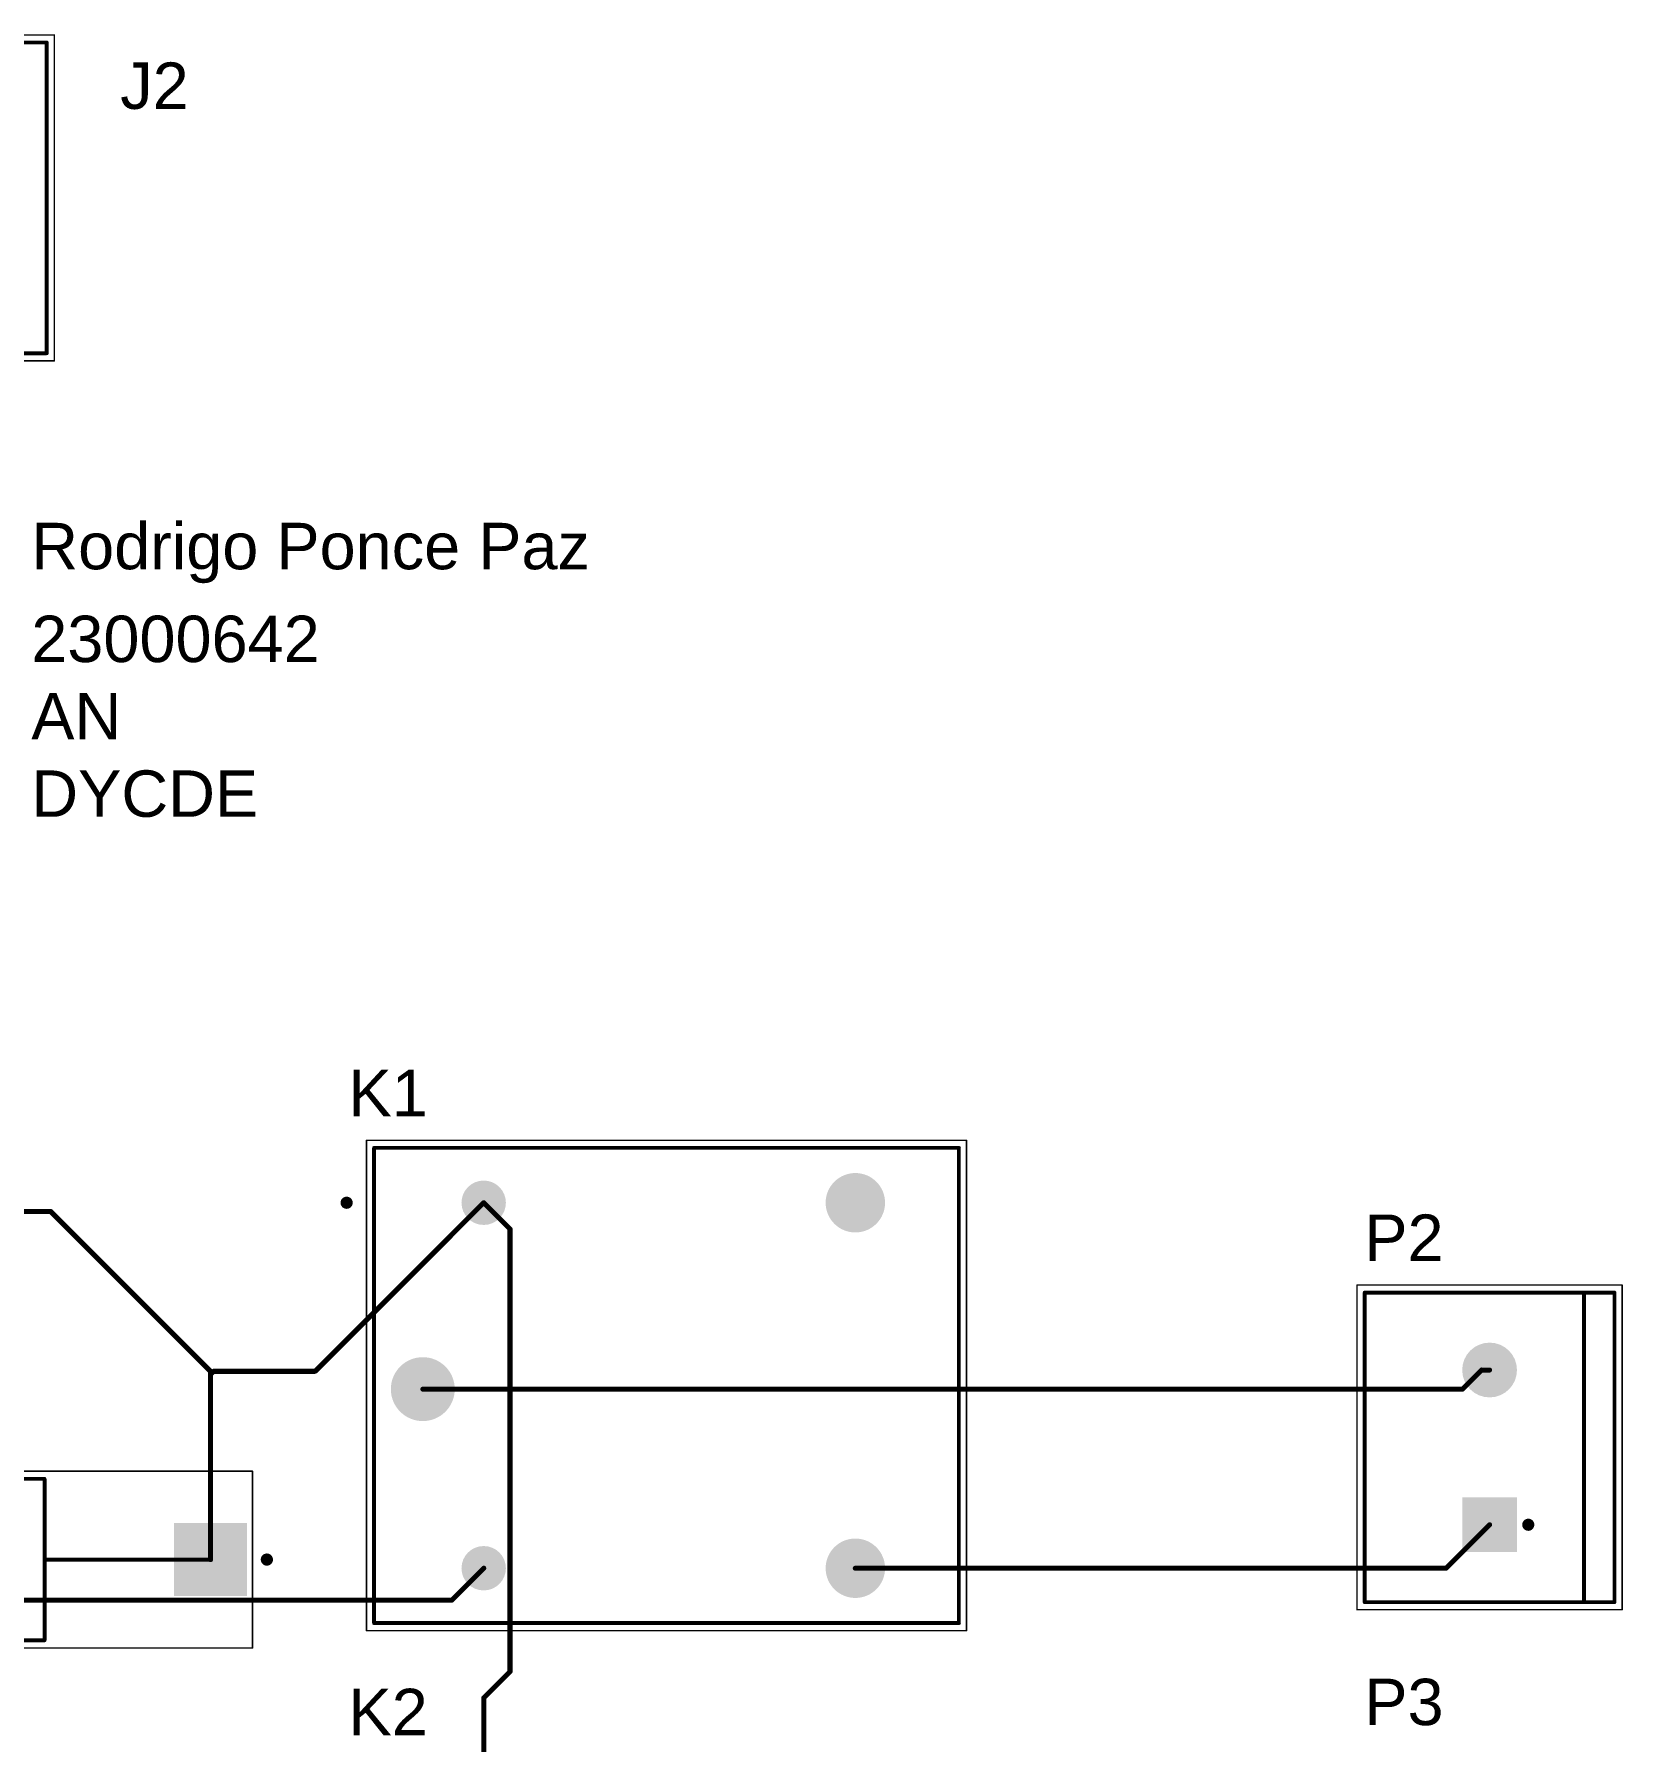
# Model space of a CAD drawing. Header units: inches. Extents: x -0.1 to 5.62, y -0.6 to 4.67.
# Drawn here: x 3.564 to 5.617, y 2.464 to 4.672 of the extents above; entities that cross this region are included whole.
import ezdxf

# ---------------------------------------------------------------- set-up
doc = ezdxf.new("R2010")
doc.units = ezdxf.units.IN
doc.header["$MEASUREMENT"] = 0
for name, color, linetype in [('Bottom Layer', 5, 'Continuous'), ('Bottom Solder', 6, 'Continuous'), ('Mechanical 13', 56, 'Continuous'), ('Mechanical 15', 56, 'Continuous'), ('Multi-Layer', 9, 'Continuous'), ('Pad Holes', 156, 'Continuous'), ('Top Layer', 1, 'Continuous'), ('Top Overlay', 2, 'Continuous'), ('Top Solder', 216, 'Continuous')]:
    doc.layers.add(name, color=color, linetype=linetype)
doc.styles.add('Arial', font='', dxfattribs={"height": 0.2})
doc.styles.get('Arial').set_extended_font_data('Arial')

# ---------------------------------------------------------------- blocks, each defined once
blk = doc.blocks.new('B______________3_8')
at = {"layer": 'Bottom Layer'}
blk.add_hatch(color=5, dxfattribs=at).paths.add_polyline_path([(-0.0472, 0.0472), (0.0472, 0.0472), (0.0472, -0.0472), (-0.0472, -0.0472)])
h = blk.add_hatch(color=5, dxfattribs=at)
edge = h.paths.add_edge_path()
edge.add_arc((0.2, 0), 0.0472, 0, 360)
h = blk.add_hatch(color=5, dxfattribs=at)
edge = h.paths.add_edge_path()
edge.add_arc((0.4, 0), 0.0472, 0, 360)
at = {"layer": 'Bottom Solder'}
blk.add_hatch(color=6, dxfattribs=at).paths.add_polyline_path([(-0.0502, 0.0502), (0.0502, 0.0502), (0.0502, -0.0502), (-0.0502, -0.0502)])
h = blk.add_hatch(color=6, dxfattribs=at)
edge = h.paths.add_edge_path()
edge.add_arc((0.2, 0), 0.0502, 0, 360)
h = blk.add_hatch(color=6, dxfattribs=at)
edge = h.paths.add_edge_path()
edge.add_arc((0.4, 0), 0.0502, 0, 360)
at = {"layer": 'Multi-Layer'}
h = blk.add_hatch(color=9, dxfattribs=at)
edge = h.paths.add_edge_path()
edge.add_arc((0.2, 0), 0.0472, 0, 360)
h = blk.add_hatch(color=9, dxfattribs=at)
edge = h.paths.add_edge_path()
edge.add_arc((0.4, 0), 0.0472, 0, 360)
at = {"layer": 'Pad Holes'}
h = blk.add_hatch(color=7, dxfattribs=at)
edge = h.paths.add_edge_path()
edge.add_arc((0, 0), 0.0315, 0, 360)
h = blk.add_hatch(color=7, dxfattribs=at)
edge = h.paths.add_edge_path()
edge.add_arc((0.2, 0), 0.0315, 0, 360)
h = blk.add_hatch(color=7, dxfattribs=at)
edge = h.paths.add_edge_path()
edge.add_arc((0.4, 0), 0.0315, 0, 360)
at = {"layer": 'Top Layer'}
blk.add_hatch(color=1, dxfattribs=at).paths.add_polyline_path([(-0.0472, 0.0472), (0.0472, 0.0472), (0.0472, -0.0472), (-0.0472, -0.0472)])
h = blk.add_hatch(color=1, dxfattribs=at)
edge = h.paths.add_edge_path()
edge.add_arc((0.2, 0), 0.0472, 0, 360)
h = blk.add_hatch(color=1, dxfattribs=at)
edge = h.paths.add_edge_path()
edge.add_arc((0.4, 0), 0.0472, 0, 360)
at = {"layer": 'Top Solder'}
blk.add_hatch(color=216, dxfattribs=at).paths.add_polyline_path([(-0.0502, 0.0502), (0.0502, 0.0502), (0.0502, -0.0502), (-0.0502, -0.0502)])
h = blk.add_hatch(color=216, dxfattribs=at)
edge = h.paths.add_edge_path()
edge.add_arc((0.2, 0), 0.0502, 0, 360)
h = blk.add_hatch(color=216, dxfattribs=at)
edge = h.paths.add_edge_path()
edge.add_arc((0.4, 0), 0.0502, 0, 360)
at = {"layer": 'Mechanical 13'}
for points, const_width in [([(0.0039, 0.2402, 1), (-0.0039, 0.2402, 1)], 0.00787), ([(-0.0059, 0.2402, 1), (-0.002, 0.2402, 1)], 0.00394), ([(0.002, 0.2402, 1), (0.0059, 0.2402, 1)], 0.00394), ([(-0.1013, 0.2008, 1), (-0.0988, 0.2008, 1)], 0.0025), ([(-0.1013, 0.2008, 1), (-0.0988, 0.2008, 1)], 0.0025), ([(0.4988, 0.2008, 1), (0.5012, 0.2008, 1)], 0.0025), ([(0.4988, 0.2008, 1), (0.5012, 0.2008, 1)], 0.0025), ([(-0.1013, -0.2008, 1), (-0.0988, -0.2008, 1)], 0.0025), ([(-0.1013, -0.2008, 1), (-0.0988, -0.2008, 1)], 0.0025), ([(0.4988, -0.2008, 1), (0.5012, -0.2008, 1)], 0.0025), ([(0.4988, -0.2008, 1), (0.5012, -0.2008, 1)], 0.0025)]:
    blk.add_lwpolyline(points, format="xyb", close=True, dxfattribs=dict(at, const_width=const_width))
at = {"layer": 'Mechanical 13', "const_width": 0.005}
for points in [[(-0.1, 0.2008), (-0.1, -0.2008)], [(0.5, 0.2008), (-0.1, 0.2008)], [(0.5, 0.2008), (0.5, -0.2008)], [(0.5, -0.2008), (-0.1, -0.2008)]]:
    blk.add_lwpolyline(points, dxfattribs=at)
at = {"layer": 'Mechanical 15', "const_width": 0.00197}
for points in [[(0.5098, 0.2106), (-0.1098, 0.2106)], [(-0.1098, 0.2106), (-0.1098, -0.2106)], [(0.5098, 0.2106), (0.5098, -0.2106)], [(0.5098, -0.2106), (-0.1098, -0.2106)]]:
    blk.add_lwpolyline(points, dxfattribs=at)
at = {"layer": 'Mechanical 15', "const_width": 0.000984}
for points in [[(-0.1103, 0.2106, 1), (-0.1094, 0.2106, 1)], [(-0.1103, 0.2106, 1), (-0.1094, 0.2106, 1)], [(0.5094, 0.2106, 1), (0.5103, 0.2106, 1)], [(0.5094, 0.2106, 1), (0.5103, 0.2106, 1)], [(-0.1103, -0.2106, 1), (-0.1094, -0.2106, 1)], [(-0.1103, -0.2106, 1), (-0.1094, -0.2106, 1)], [(0.5094, -0.2106, 1), (0.5103, -0.2106, 1)], [(0.5094, -0.2106, 1), (0.5103, -0.2106, 1)]]:
    blk.add_lwpolyline(points, format="xyb", close=True, dxfattribs=at)
at = {"layer": 'Top Overlay'}
for points, const_width in [([(0.0039, 0.2402, 1), (-0.0039, 0.2402, 1)], 0.00787), ([(-0.0059, 0.2402, 1), (-0.002, 0.2402, 1)], 0.00394), ([(0.002, 0.2402, 1), (0.0059, 0.2402, 1)], 0.00394), ([(-0.1013, 0.2008, 1), (-0.0988, 0.2008, 1)], 0.0025), ([(-0.1013, 0.2008, 1), (-0.0988, 0.2008, 1)], 0.0025), ([(0.4988, 0.2008, 1), (0.5012, 0.2008, 1)], 0.0025), ([(0.4988, 0.2008, 1), (0.5012, 0.2008, 1)], 0.0025), ([(-0.1013, -0.2008, 1), (-0.0988, -0.2008, 1)], 0.0025), ([(-0.1013, -0.2008, 1), (-0.0988, -0.2008, 1)], 0.0025), ([(0.4988, -0.2008, 1), (0.5012, -0.2008, 1)], 0.0025), ([(0.4988, -0.2008, 1), (0.5012, -0.2008, 1)], 0.0025)]:
    blk.add_lwpolyline(points, format="xyb", close=True, dxfattribs=dict(at, const_width=const_width))
at = {"layer": 'Top Overlay', "const_width": 0.005}
for points in [[(-0.1, 0.2008), (-0.1, -0.2008)], [(0.5, 0.2008), (-0.1, 0.2008)], [(0.5, 0.2008), (0.5, -0.2008)], [(0.5, -0.2008), (-0.1, -0.2008)]]:
    blk.add_lwpolyline(points, dxfattribs=at)
blk = doc.blocks.new('TE_282837_2_30')
at = {"layer": 'Bottom Layer'}
blk.add_hatch(color=5, dxfattribs=at).paths.add_polyline_path([(-0.1325, 0.0325), (-0.0675, 0.0325), (-0.0675, -0.0325), (-0.1325, -0.0325)])
h = blk.add_hatch(color=5, dxfattribs=at)
edge = h.paths.add_edge_path()
edge.add_arc((0.1, 0), 0.0325, 0, 360)
at = {"layer": 'Bottom Solder'}
blk.add_hatch(color=6, dxfattribs=at).paths.add_polyline_path([(-0.1354, 0.0354), (-0.0646, 0.0354), (-0.0646, -0.0354), (-0.1354, -0.0354)])
h = blk.add_hatch(color=6, dxfattribs=at)
edge = h.paths.add_edge_path()
edge.add_arc((0.1, 0), 0.0354, 0, 360)
at = {"layer": 'Multi-Layer'}
h = blk.add_hatch(color=9, dxfattribs=at)
edge = h.paths.add_edge_path()
edge.add_arc((0.1, 0), 0.0325, 0, 360)
at = {"layer": 'Pad Holes'}
h = blk.add_hatch(color=7, dxfattribs=at)
edge = h.paths.add_edge_path()
edge.add_arc((-0.1, 0), 0.0217, 0, 360)
h = blk.add_hatch(color=7, dxfattribs=at)
edge = h.paths.add_edge_path()
edge.add_arc((0.1, 0), 0.0217, 0, 360)
at = {"layer": 'Top Layer'}
blk.add_hatch(color=1, dxfattribs=at).paths.add_polyline_path([(-0.1325, 0.0325), (-0.0675, 0.0325), (-0.0675, -0.0325), (-0.1325, -0.0325)])
h = blk.add_hatch(color=1, dxfattribs=at)
edge = h.paths.add_edge_path()
edge.add_arc((0.1, 0), 0.0325, 0, 360)
at = {"layer": 'Top Solder'}
blk.add_hatch(color=216, dxfattribs=at).paths.add_polyline_path([(-0.1354, 0.0354), (-0.0646, 0.0354), (-0.0646, -0.0354), (-0.1354, -0.0354)])
h = blk.add_hatch(color=216, dxfattribs=at)
edge = h.paths.add_edge_path()
edge.add_arc((0.1, 0), 0.0354, 0, 360)
at = {"layer": 'Mechanical 13', "const_width": 0.005}
for points in [[(-0.2, 0.1614), (0.2, 0.1614)], [(-0.2, 0.1614), (-0.2, -0.1614)], [(0.2, 0.1614), (0.2, -0.1614)], [(-0.2, -0.1614), (0.2, -0.1614)]]:
    blk.add_lwpolyline(points, dxfattribs=at)
at = {"layer": 'Mechanical 13'}
for points, const_width in [([(-0.2013, 0.1614, 1), (-0.1988, 0.1614, 1)], 0.0025), ([(-0.2013, 0.1614, 1), (-0.1988, 0.1614, 1)], 0.0025), ([(0.1988, 0.1614, 1), (0.2013, 0.1614, 1)], 0.0025), ([(0.1988, 0.1614, 1), (0.2013, 0.1614, 1)], 0.0025), ([(-0.0961, -0.05, 1), (-0.1039, -0.05, 1)], 0.00787), ([(-0.1059, -0.05, 1), (-0.102, -0.05, 1)], 0.00394), ([(-0.098, -0.05, 1), (-0.0941, -0.05, 1)], 0.00394), ([(-0.2013, -0.1614, 1), (-0.1988, -0.1614, 1)], 0.0025), ([(-0.2013, -0.1614, 1), (-0.1988, -0.1614, 1)], 0.0025), ([(0.1988, -0.1614, 1), (0.2013, -0.1614, 1)], 0.0025), ([(0.1988, -0.1614, 1), (0.2013, -0.1614, 1)], 0.0025)]:
    blk.add_lwpolyline(points, format="xyb", close=True, dxfattribs=dict(at, const_width=const_width))
at = {"layer": 'Mechanical 15', "const_width": 0.00197}
for points in [[(-0.2098, 0.1713), (0.2098, 0.1713)], [(-0.2098, 0.1713), (-0.2098, -0.1713)], [(0.2098, 0.1713), (0.2098, -0.1713)], [(-0.2098, -0.1713), (0.2098, -0.1713)]]:
    blk.add_lwpolyline(points, dxfattribs=at)
at = {"layer": 'Mechanical 15', "const_width": 0.000984}
for points in [[(-0.2103, 0.1713, 1), (-0.2094, 0.1713, 1)], [(-0.2103, 0.1713, 1), (-0.2094, 0.1713, 1)], [(0.2094, 0.1713, 1), (0.2103, 0.1713, 1)], [(0.2094, 0.1713, 1), (0.2103, 0.1713, 1)], [(-0.2103, -0.1713, 1), (-0.2094, -0.1713, 1)], [(-0.2103, -0.1713, 1), (-0.2094, -0.1713, 1)], [(0.2094, -0.1713, 1), (0.2103, -0.1713, 1)], [(0.2094, -0.1713, 1), (0.2103, -0.1713, 1)]]:
    blk.add_lwpolyline(points, format="xyb", close=True, dxfattribs=at)
at = {"layer": 'Top Overlay', "const_width": 0.005}
for points in [[(-0.2, 0.1614), (0.2, 0.1614)], [(-0.2, 0.1614), (-0.2, -0.122)], [(0.2, 0.1614), (0.2, -0.122)], [(-0.2, -0.122), (-0.2, -0.1614)], [(-0.2, -0.122), (0.2, -0.122)], [(0.2, -0.122), (0.2, -0.1614)], [(-0.2, -0.1614), (0.2, -0.1614)]]:
    blk.add_lwpolyline(points, dxfattribs=at)
at = {"layer": 'Top Overlay', "const_width": 0.0025}
for points in [[(-0.2013, 0.1614, 1), (-0.1988, 0.1614, 1)], [(-0.2013, 0.1614, 1), (-0.1988, 0.1614, 1)], [(0.1988, 0.1614, 1), (0.2013, 0.1614, 1)], [(0.1988, 0.1614, 1), (0.2013, 0.1614, 1)], [(-0.2013, -0.122, 1), (-0.1988, -0.122, 1)], [(-0.2013, -0.122, 1), (-0.1988, -0.122, 1)], [(-0.2013, -0.122, 1), (-0.1988, -0.122, 1)], [(0.1988, -0.122, 1), (0.2013, -0.122, 1)], [(0.1988, -0.122, 1), (0.2013, -0.122, 1)], [(0.1988, -0.122, 1), (0.2013, -0.122, 1)], [(-0.2013, -0.1614, 1), (-0.1988, -0.1614, 1)], [(-0.2013, -0.1614, 1), (-0.1988, -0.1614, 1)], [(0.1988, -0.1614, 1), (0.2013, -0.1614, 1)], [(0.1988, -0.1614, 1), (0.2013, -0.1614, 1)]]:
    blk.add_lwpolyline(points, format="xyb", close=True, dxfattribs=at)
blk = doc.blocks.new('RELAY_SRD_12VDC_SL_C_35')
at = {"layer": 'Bottom Layer'}
h = blk.add_hatch(color=5, dxfattribs=at)
edge = h.paths.add_edge_path()
edge.add_arc((0.2402, 0.2362), 0.0354, 0, 360)
h = blk.add_hatch(color=5, dxfattribs=at)
edge = h.paths.add_edge_path()
edge.add_arc((-0.2402, 0.2362), 0.0257, 0, 360)
h = blk.add_hatch(color=5, dxfattribs=at)
edge = h.paths.add_edge_path()
edge.add_arc((-0.3189, -0.0047), 0.0384, 0, 360)
h = blk.add_hatch(color=5, dxfattribs=at)
edge = h.paths.add_edge_path()
edge.add_arc((-0.2402, -0.2362), 0.0257, 0, 360)
h = blk.add_hatch(color=5, dxfattribs=at)
edge = h.paths.add_edge_path()
edge.add_arc((0.2402, -0.2362), 0.0354, 0, 360)
at = {"layer": 'Bottom Solder'}
h = blk.add_hatch(color=6, dxfattribs=at)
edge = h.paths.add_edge_path()
edge.add_arc((-0.2402, 0.2362), 0.0287, 0, 360)
h = blk.add_hatch(color=6, dxfattribs=at)
edge = h.paths.add_edge_path()
edge.add_arc((0.2402, 0.2362), 0.0384, 0, 360)
h = blk.add_hatch(color=6, dxfattribs=at)
edge = h.paths.add_edge_path()
edge.add_arc((-0.3189, -0.0047), 0.0413, 0, 360)
h = blk.add_hatch(color=6, dxfattribs=at)
edge = h.paths.add_edge_path()
edge.add_arc((0.2402, -0.2362), 0.0384, 0, 360)
h = blk.add_hatch(color=6, dxfattribs=at)
edge = h.paths.add_edge_path()
edge.add_arc((-0.2402, -0.2362), 0.0287, 0, 360)
at = {"layer": 'Multi-Layer'}
h = blk.add_hatch(color=9, dxfattribs=at)
edge = h.paths.add_edge_path()
edge.add_arc((0.2402, 0.2362), 0.0354, 0, 360)
h = blk.add_hatch(color=9, dxfattribs=at)
edge = h.paths.add_edge_path()
edge.add_arc((-0.2402, 0.2362), 0.0257, 0, 360)
h = blk.add_hatch(color=9, dxfattribs=at)
edge = h.paths.add_edge_path()
edge.add_arc((-0.3189, -0.0047), 0.0384, 0, 360)
h = blk.add_hatch(color=9, dxfattribs=at)
edge = h.paths.add_edge_path()
edge.add_arc((-0.2402, -0.2362), 0.0257, 0, 360)
h = blk.add_hatch(color=9, dxfattribs=at)
edge = h.paths.add_edge_path()
edge.add_arc((0.2402, -0.2362), 0.0354, 0, 360)
at = {"layer": 'Pad Holes'}
h = blk.add_hatch(color=7, dxfattribs=at)
edge = h.paths.add_edge_path()
edge.add_arc((-0.2402, 0.2362), 0.0157, 0, 360)
h = blk.add_hatch(color=7, dxfattribs=at)
edge = h.paths.add_edge_path()
edge.add_arc((0.2402, 0.2362), 0.0236, 0, 360)
h = blk.add_hatch(color=7, dxfattribs=at)
edge = h.paths.add_edge_path()
edge.add_arc((-0.3189, -0.0047), 0.0256, 0, 360)
h = blk.add_hatch(color=7, dxfattribs=at)
edge = h.paths.add_edge_path()
edge.add_arc((-0.2402, -0.2362), 0.0157, 0, 360)
h = blk.add_hatch(color=7, dxfattribs=at)
edge = h.paths.add_edge_path()
edge.add_arc((0.2402, -0.2362), 0.0236, 0, 360)
at = {"layer": 'Top Layer'}
h = blk.add_hatch(color=1, dxfattribs=at)
edge = h.paths.add_edge_path()
edge.add_arc((0.2402, 0.2362), 0.0354, 0, 360)
h = blk.add_hatch(color=1, dxfattribs=at)
edge = h.paths.add_edge_path()
edge.add_arc((-0.2402, 0.2362), 0.0257, 0, 360)
h = blk.add_hatch(color=1, dxfattribs=at)
edge = h.paths.add_edge_path()
edge.add_arc((-0.3189, -0.0047), 0.0384, 0, 360)
h = blk.add_hatch(color=1, dxfattribs=at)
edge = h.paths.add_edge_path()
edge.add_arc((-0.2402, -0.2362), 0.0257, 0, 360)
h = blk.add_hatch(color=1, dxfattribs=at)
edge = h.paths.add_edge_path()
edge.add_arc((0.2402, -0.2362), 0.0354, 0, 360)
at = {"layer": 'Top Solder'}
h = blk.add_hatch(color=216, dxfattribs=at)
edge = h.paths.add_edge_path()
edge.add_arc((-0.2402, 0.2362), 0.0287, 0, 360)
h = blk.add_hatch(color=216, dxfattribs=at)
edge = h.paths.add_edge_path()
edge.add_arc((0.2402, 0.2362), 0.0384, 0, 360)
h = blk.add_hatch(color=216, dxfattribs=at)
edge = h.paths.add_edge_path()
edge.add_arc((-0.3189, -0.0047), 0.0413, 0, 360)
h = blk.add_hatch(color=216, dxfattribs=at)
edge = h.paths.add_edge_path()
edge.add_arc((0.2402, -0.2362), 0.0384, 0, 360)
h = blk.add_hatch(color=216, dxfattribs=at)
edge = h.paths.add_edge_path()
edge.add_arc((-0.2402, -0.2362), 0.0287, 0, 360)
at = {"layer": 'Mechanical 13', "const_width": 0.005}
for points in [[(-0.3819, -0.3071), (-0.3819, 0.3071)], [(-0.3819, 0.3071), (0.374, 0.3071)], [(0.374, -0.3071), (0.374, 0.3071)], [(-0.3819, -0.3071), (0.374, -0.3071)]]:
    blk.add_lwpolyline(points, dxfattribs=at)
at = {"layer": 'Mechanical 13'}
for points, const_width in [([(-0.3831, 0.3071, 1), (-0.3806, 0.3071, 1)], 0.0025), ([(-0.3831, 0.3071, 1), (-0.3806, 0.3071, 1)], 0.0025), ([(0.3728, 0.3071, 1), (0.3753, 0.3071, 1)], 0.0025), ([(0.3728, 0.3071, 1), (0.3753, 0.3071, 1)], 0.0025), ([(-0.4134, 0.2362, 1), (-0.4213, 0.2362, 1)], 0.00787), ([(-0.4232, 0.2362, 1), (-0.4193, 0.2362, 1)], 0.00394), ([(-0.4154, 0.2362, 1), (-0.4114, 0.2362, 1)], 0.00394), ([(-0.3831, -0.3071, 1), (-0.3806, -0.3071, 1)], 0.0025), ([(-0.3831, -0.3071, 1), (-0.3806, -0.3071, 1)], 0.0025), ([(0.3728, -0.3071, 1), (0.3753, -0.3071, 1)], 0.0025), ([(0.3728, -0.3071, 1), (0.3753, -0.3071, 1)], 0.0025)]:
    blk.add_lwpolyline(points, format="xyb", close=True, dxfattribs=dict(at, const_width=const_width))
at = {"layer": 'Mechanical 15', "const_width": 0.00197}
for points in [[(-0.3917, -0.3169), (-0.3917, 0.3169)], [(-0.3917, 0.3169), (0.3839, 0.3169)], [(0.3839, -0.3169), (0.3839, 0.3169)], [(-0.3917, -0.3169), (0.3839, -0.3169)]]:
    blk.add_lwpolyline(points, dxfattribs=at)
at = {"layer": 'Mechanical 15', "const_width": 0.000984}
for points in [[(-0.3922, 0.3169, 1), (-0.3912, 0.3169, 1)], [(-0.3922, 0.3169, 1), (-0.3912, 0.3169, 1)], [(0.3834, 0.3169, 1), (0.3844, 0.3169, 1)], [(0.3834, 0.3169, 1), (0.3844, 0.3169, 1)], [(-0.3922, -0.3169, 1), (-0.3912, -0.3169, 1)], [(-0.3922, -0.3169, 1), (-0.3912, -0.3169, 1)], [(0.3834, -0.3169, 1), (0.3844, -0.3169, 1)], [(0.3834, -0.3169, 1), (0.3844, -0.3169, 1)]]:
    blk.add_lwpolyline(points, format="xyb", close=True, dxfattribs=at)
at = {"layer": 'Top Overlay', "const_width": 0.005}
for points in [[(-0.3819, -0.3071), (-0.3819, 0.3071)], [(-0.3819, 0.3071), (0.374, 0.3071)], [(0.374, -0.3071), (0.374, 0.3071)], [(-0.3819, -0.3071), (0.374, -0.3071)]]:
    blk.add_lwpolyline(points, dxfattribs=at)
at = {"layer": 'Top Overlay'}
for points, const_width in [([(-0.3831, 0.3071, 1), (-0.3806, 0.3071, 1)], 0.0025), ([(-0.3831, 0.3071, 1), (-0.3806, 0.3071, 1)], 0.0025), ([(0.3728, 0.3071, 1), (0.3753, 0.3071, 1)], 0.0025), ([(0.3728, 0.3071, 1), (0.3753, 0.3071, 1)], 0.0025), ([(-0.4134, 0.2362, 1), (-0.4213, 0.2362, 1)], 0.00787), ([(-0.4232, 0.2362, 1), (-0.4193, 0.2362, 1)], 0.00394), ([(-0.4154, 0.2362, 1), (-0.4114, 0.2362, 1)], 0.00394), ([(-0.3831, -0.3071, 1), (-0.3806, -0.3071, 1)], 0.0025), ([(-0.3831, -0.3071, 1), (-0.3806, -0.3071, 1)], 0.0025), ([(0.3728, -0.3071, 1), (0.3753, -0.3071, 1)], 0.0025), ([(0.3728, -0.3071, 1), (0.3753, -0.3071, 1)], 0.0025)]:
    blk.add_lwpolyline(points, format="xyb", close=True, dxfattribs=dict(at, const_width=const_width))
blk = doc.blocks.new('DIOAD1990W125L900D530_41')
at = {"layer": 'Bottom Layer'}
blk.add_hatch(color=5, dxfattribs=at).paths.add_polyline_path([(-0.436, 0.0443), (-0.3474, 0.0443), (-0.3474, -0.0443), (-0.436, -0.0443)])
h = blk.add_hatch(color=5, dxfattribs=at)
edge = h.paths.add_edge_path()
edge.add_arc((0.3917, 0), 0.0443, 0, 360)
at = {"layer": 'Bottom Solder'}
blk.add_hatch(color=6, dxfattribs=at).paths.add_polyline_path([(-0.439, 0.0472), (-0.3445, 0.0472), (-0.3445, -0.0472), (-0.439, -0.0472)])
h = blk.add_hatch(color=6, dxfattribs=at)
edge = h.paths.add_edge_path()
edge.add_arc((0.3917, 0), 0.0472, 0, 360)
at = {"layer": 'Multi-Layer'}
h = blk.add_hatch(color=9, dxfattribs=at)
edge = h.paths.add_edge_path()
edge.add_arc((0.3917, 0), 0.0443, 0, 360)
at = {"layer": 'Pad Holes'}
h = blk.add_hatch(color=7, dxfattribs=at)
edge = h.paths.add_edge_path()
edge.add_arc((-0.3917, 0), 0.0295, 0, 360)
h = blk.add_hatch(color=7, dxfattribs=at)
edge = h.paths.add_edge_path()
edge.add_arc((0.3917, 0), 0.0295, 0, 360)
at = {"layer": 'Top Layer'}
blk.add_hatch(color=1, dxfattribs=at).paths.add_polyline_path([(-0.436, 0.0443), (-0.3474, 0.0443), (-0.3474, -0.0443), (-0.436, -0.0443)])
h = blk.add_hatch(color=1, dxfattribs=at)
edge = h.paths.add_edge_path()
edge.add_arc((0.3917, 0), 0.0443, 0, 360)
at = {"layer": 'Top Solder'}
blk.add_hatch(color=216, dxfattribs=at).paths.add_polyline_path([(-0.439, 0.0472), (-0.3445, 0.0472), (-0.3445, -0.0472), (-0.439, -0.0472)])
h = blk.add_hatch(color=216, dxfattribs=at)
edge = h.paths.add_edge_path()
edge.add_arc((0.3917, 0), 0.0472, 0, 360)
at = {"layer": 'Mechanical 13', "const_width": 0.005}
for points in [[(0.1772, 0.1043), (-0.1772, 0.1043)], [(-0.1772, 0.1043), (-0.1772, 0)], [(0.1772, 0.1043), (0.1772, 0)], [(-0.1772, 0), (-0.3917, 0)], [(-0.1772, 0), (-0.1772, -0.1043)], [(0.3917, 0), (0.1772, 0)], [(0.1772, 0), (0.1772, -0.1043)], [(0.1772, -0.1043), (-0.1772, -0.1043)]]:
    blk.add_lwpolyline(points, dxfattribs=at)
at = {"layer": 'Mechanical 13'}
for points, const_width in [([(-0.1784, 0.1043, 1), (-0.1759, 0.1043, 1)], 0.0025), ([(-0.1784, 0.1043, 1), (-0.1759, 0.1043, 1)], 0.0025), ([(0.1759, 0.1043, 1), (0.1784, 0.1043, 1)], 0.0025), ([(0.1759, 0.1043, 1), (0.1784, 0.1043, 1)], 0.0025), ([(-0.4606, 0, 1), (-0.4685, 0, 1)], 0.00787), ([(-0.4705, 0, 1), (-0.4665, 0, 1)], 0.00394), ([(-0.4626, 0, 1), (-0.4587, 0, 1)], 0.00394), ([(-0.393, 0, 1), (-0.3905, 0, 1)], 0.0025), ([(-0.1784, 0, 1), (-0.1759, 0, 1)], 0.0025), ([(-0.1784, 0, 1), (-0.1759, 0, 1)], 0.0025), ([(-0.1784, 0, 1), (-0.1759, 0, 1)], 0.0025), ([(0.1759, 0, 1), (0.1784, 0, 1)], 0.0025), ([(0.1759, 0, 1), (0.1784, 0, 1)], 0.0025), ([(0.1759, 0, 1), (0.1784, 0, 1)], 0.0025), ([(0.3905, 0, 1), (0.393, 0, 1)], 0.0025), ([(-0.1784, -0.1043, 1), (-0.1759, -0.1043, 1)], 0.0025), ([(-0.1784, -0.1043, 1), (-0.1759, -0.1043, 1)], 0.0025), ([(0.1759, -0.1043, 1), (0.1784, -0.1043, 1)], 0.0025), ([(0.1759, -0.1043, 1), (0.1784, -0.1043, 1)], 0.0025)]:
    blk.add_lwpolyline(points, format="xyb", close=True, dxfattribs=dict(at, const_width=const_width))
at = {"layer": 'Mechanical 15', "const_width": 0.00197}
for points in [[(0.4459, 0.1142), (-0.4459, 0.1142)], [(-0.4459, 0.1142), (-0.4459, -0.1142)], [(0.4459, 0.1142), (0.4459, -0.1142)], [(0.4459, -0.1142), (-0.4459, -0.1142)]]:
    blk.add_lwpolyline(points, dxfattribs=at)
at = {"layer": 'Mechanical 15', "const_width": 0.000984}
for points in [[(-0.4464, 0.1142, 1), (-0.4454, 0.1142, 1)], [(-0.4464, 0.1142, 1), (-0.4454, 0.1142, 1)], [(0.4454, 0.1142, 1), (0.4464, 0.1142, 1)], [(0.4454, 0.1142, 1), (0.4464, 0.1142, 1)], [(-0.4464, -0.1142, 1), (-0.4454, -0.1142, 1)], [(-0.4464, -0.1142, 1), (-0.4454, -0.1142, 1)], [(0.4454, -0.1142, 1), (0.4464, -0.1142, 1)], [(0.4454, -0.1142, 1), (0.4464, -0.1142, 1)]]:
    blk.add_lwpolyline(points, format="xyb", close=True, dxfattribs=at)
at = {"layer": 'Top Overlay', "const_width": 0.005}
for points in [[(0.1772, 0.1043), (-0.1772, 0.1043)], [(-0.1772, 0.1043), (-0.1772, 0)], [(0.1772, 0.1043), (0.1772, 0)], [(-0.1772, 0), (-0.3335, 0)], [(-0.1772, 0), (-0.1772, -0.1043)], [(0.3335, 0), (0.1772, 0)], [(0.1772, 0), (0.1772, -0.1043)], [(0.1772, -0.1043), (-0.1772, -0.1043)]]:
    blk.add_lwpolyline(points, dxfattribs=at)
at = {"layer": 'Top Overlay'}
for points, const_width in [([(-0.1784, 0.1043, 1), (-0.1759, 0.1043, 1)], 0.0025), ([(-0.1784, 0.1043, 1), (-0.1759, 0.1043, 1)], 0.0025), ([(0.1759, 0.1043, 1), (0.1784, 0.1043, 1)], 0.0025), ([(0.1759, 0.1043, 1), (0.1784, 0.1043, 1)], 0.0025), ([(-0.4606, 0, 1), (-0.4685, 0, 1)], 0.00787), ([(-0.4705, 0, 1), (-0.4665, 0, 1)], 0.00394), ([(-0.4626, 0, 1), (-0.4587, 0, 1)], 0.00394), ([(-0.3347, 0, 1), (-0.3322, 0, 1)], 0.0025), ([(-0.1784, 0, 1), (-0.1759, 0, 1)], 0.0025), ([(-0.1784, 0, 1), (-0.1759, 0, 1)], 0.0025), ([(-0.1784, 0, 1), (-0.1759, 0, 1)], 0.0025), ([(0.1759, 0, 1), (0.1784, 0, 1)], 0.0025), ([(0.1759, 0, 1), (0.1784, 0, 1)], 0.0025), ([(0.1759, 0, 1), (0.1784, 0, 1)], 0.0025), ([(0.3322, 0, 1), (0.3347, 0, 1)], 0.0025), ([(-0.1784, -0.1043, 1), (-0.1759, -0.1043, 1)], 0.0025), ([(-0.1784, -0.1043, 1), (-0.1759, -0.1043, 1)], 0.0025), ([(0.1759, -0.1043, 1), (0.1784, -0.1043, 1)], 0.0025), ([(0.1759, -0.1043, 1), (0.1784, -0.1043, 1)], 0.0025)]:
    blk.add_lwpolyline(points, format="xyb", close=True, dxfattribs=dict(at, const_width=const_width))

msp = doc.modelspace()

# ---------------------------------------------------------------- linework, layer by layer
at = {"layer": 'Bottom Layer', "const_width": 0.0065}
for points in [[(4.1448, 3.1612), (4.1788, 3.1272)], [(2.2678, 3.15), (3.585, 3.15)], [(3.585, 3.15), (3.7917, 2.9433)], [(4.1788, 2.5551), (4.1788, 3.1272)], [(3.7917, 2.7), (3.7917, 2.9433)], [(4.1448, 2.5211), (4.1788, 2.5551)], [(4.1448, 2.3612), (4.1448, 2.5211)]]:
    msp.add_lwpolyline(points, dxfattribs=at)
at = {"layer": 'Bottom Layer', "const_width": 0.00325}
for points in [[(4.1432, 3.1612, 1), (4.1465, 3.1612, 1)], [(3.5834, 3.15, 1), (3.5866, 3.15, 1)], [(3.5834, 3.15, 1), (3.5866, 3.15, 1)], [(4.1772, 3.1272, 1), (4.1805, 3.1272, 1)], [(4.1772, 3.1272, 1), (4.1805, 3.1272, 1)], [(3.7901, 2.9433, 1), (3.7934, 2.9433, 1)], [(3.7901, 2.9433, 1), (3.7934, 2.9433, 1)], [(3.7901, 2.7, 1), (3.7934, 2.7, 1)], [(4.1772, 2.5551, 1), (4.1805, 2.5551, 1)], [(4.1772, 2.5551, 1), (4.1805, 2.5551, 1)], [(4.1432, 2.5211, 1), (4.1465, 2.5211, 1)], [(4.1432, 2.5211, 1), (4.1465, 2.5211, 1)]]:
    msp.add_lwpolyline(points, format="xyb", close=True, dxfattribs=at)
at = {"layer": 'Top Layer', "const_width": 0.0065}
for points in [[(3.9269, 2.9433), (4.1448, 3.1612)], [(3.7917, 2.9395), (3.7955, 2.9433)], [(3.7917, 2.7), (3.7917, 2.9395)], [(3.7955, 2.9433), (3.9269, 2.9433)], [(5.41, 2.9203), (5.4347, 2.945)], [(5.4347, 2.945), (5.445, 2.945)], [(4.0661, 2.9203), (5.41, 2.9203)], [(5.3888, 2.6888), (5.445, 2.745)], [(4.1035, 2.6475), (4.1448, 2.6888)], [(4.6252, 2.6888), (5.3888, 2.6888)], [(3.0608, 2.6475), (4.1035, 2.6475)]]:
    msp.add_lwpolyline(points, dxfattribs=at)
at = {"layer": 'Top Layer', "const_width": 0.00325}
for points in [[(4.1432, 3.1612, 1), (4.1465, 3.1612, 1)], [(3.7901, 2.9395, 1), (3.7934, 2.9395, 1)], [(3.7901, 2.9395, 1), (3.7934, 2.9395, 1)], [(3.7939, 2.9433, 1), (3.7972, 2.9433, 1)], [(3.7939, 2.9433, 1), (3.7972, 2.9433, 1)], [(3.9253, 2.9433, 1), (3.9285, 2.9433, 1)], [(3.9253, 2.9433, 1), (3.9285, 2.9433, 1)], [(5.4331, 2.945, 1), (5.4364, 2.945, 1)], [(5.4331, 2.945, 1), (5.4364, 2.945, 1)], [(5.4434, 2.945, 1), (5.4466, 2.945, 1)], [(4.0645, 2.9203, 1), (4.0677, 2.9203, 1)], [(5.4084, 2.9203, 1), (5.4116, 2.9203, 1)], [(5.4084, 2.9203, 1), (5.4116, 2.9203, 1)], [(5.4434, 2.745, 1), (5.4466, 2.745, 1)], [(3.7901, 2.7, 1), (3.7934, 2.7, 1)], [(4.1432, 2.6888, 1), (4.1465, 2.6888, 1)], [(4.6235, 2.6888, 1), (4.6268, 2.6888, 1)], [(5.3872, 2.6888, 1), (5.3904, 2.6888, 1)], [(5.3872, 2.6888, 1), (5.3904, 2.6888, 1)], [(4.1019, 2.6475, 1), (4.1051, 2.6475, 1)], [(4.1019, 2.6475, 1), (4.1051, 2.6475, 1)]]:
    msp.add_lwpolyline(points, format="xyb", close=True, dxfattribs=at)

# ---------------------------------------------------------------- block references
for name, p, rotation in [('B______________3_8', (3.48, 4.46), 180), ('TE_282837_2_30', (5.445, 2.845), 90), ('DIOAD1990W125L900D530_41', (3.4, 2.7), 180)]:
    msp.add_blockref(name, p, dxfattribs=dict(rotation=rotation))
msp.add_blockref('RELAY_SRD_12VDC_SL_C_35', (4.385, 2.925))

# ---------------------------------------------------------------- texts
at = {"layer": 'Top Layer', "style": 'Arial'}
for s, p in [('Rodrigo Ponce Paz', (3.56, 3.98)), ('23000642', (3.56, 3.86)), ('AN', (3.56, 3.76)), ('DYCDE', (3.56, 3.66))]:
    msp.add_text(s, height=0.06, dxfattribs=at).set_placement(p)
at = {"layer": 'Top Overlay', "style": 'Arial'}
for s, p in [('J2', (3.675, 4.575)), ('K1', (3.97, 3.273)), ('P2', (5.283, 3.086)), ('P3', (5.283, 2.486)), ('K2', (3.97, 2.473))]:
    msp.add_text(s, height=0.06, dxfattribs=at).set_placement(p)

doc.saveas('drawing.dxf')
